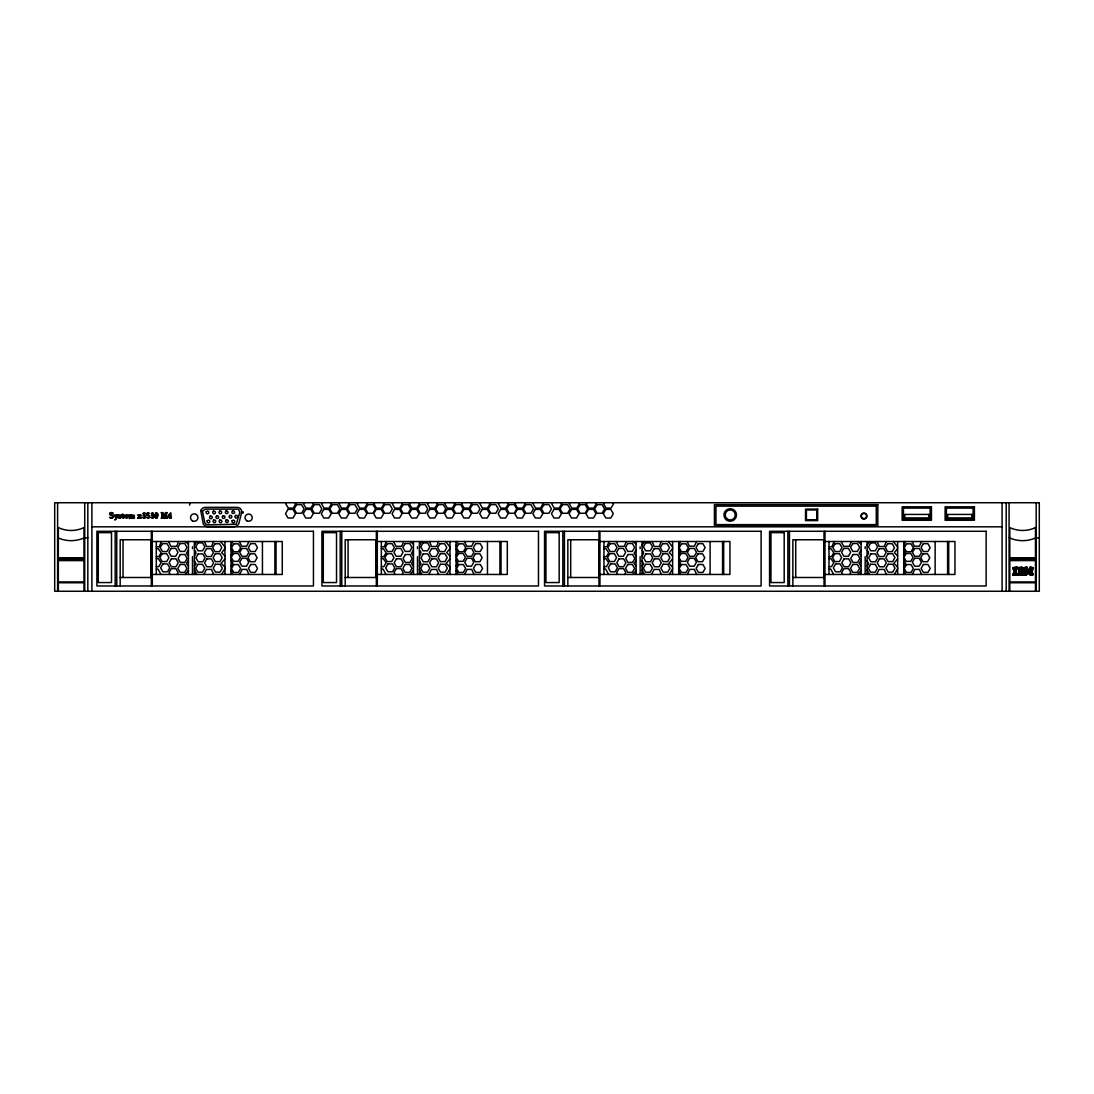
<?xml version="1.0" encoding="UTF-8"?>
<svg xmlns="http://www.w3.org/2000/svg" width="1094" height="1094" viewBox="0 0 1094 1094"><rect width="100%" height="100%" fill="white"/><g stroke="black" fill="none" stroke-linecap="round" stroke-linejoin="round"><path stroke-width="1.5" d="M189.59 505.141L190.219 502.734M231.039 546.084L232.557 541.503M456.061 546.084L457.579 541.503M678.704 546.084L680.222 541.503M903.726 546.084L905.258 541.503M213.617 541.503L211.539 546.494L206.547 546.494L204.428 541.503M438.639 541.503L436.574 546.494L431.583 546.494L429.45 541.503M661.282 541.503L659.217 546.494L654.226 546.494L652.092 541.503M886.304 541.503L884.239 546.494L879.248 546.494L877.114 541.503M178.705 541.503L176.599 546.33L170.951 546.33L168.49 541.503M403.727 541.503L401.621 546.33L395.973 546.33L393.512 541.503M626.37 541.503L624.264 546.33L618.616 546.33L616.154 541.503M851.392 541.503L849.286 546.33L843.638 546.33L841.177 541.503M117.632 515.151C117.92 519.117 112.272 521.674 115.759 518.939M117.441 515.151L116.429 517.421L115.896 514.932L113.899 514.932L116.032 518.324M161.474 541.503L159.136 546.754L156.305 546.754M386.51 541.503L384.158 546.754L381.341 546.754M609.139 541.503L606.801 546.754L603.97 546.754M834.175 541.503L831.823 546.754L829.006 546.754M248.994 541.503L246.656 546.207L241.665 546.207L239.422 541.503M239.627 574.459L242.13 569.4L246.656 569.4L248.994 574.459M474.017 541.503L471.692 546.207L466.7 546.207L464.458 541.503M464.649 574.459L467.152 569.4L471.692 569.4L474.017 574.459M696.659 541.503L694.334 546.207L689.343 546.207L687.087 541.503M687.292 574.459L689.794 569.4L694.334 569.4L696.659 574.459M921.681 541.503L919.357 546.207L914.365 546.207L912.122 541.503M912.314 574.459L914.816 569.4L919.357 569.4L921.681 574.459M203.853 574.459L206.451 569.441L211.539 569.441L213.617 574.459M428.889 574.459L431.487 569.441L436.574 569.441L438.639 574.459M651.532 574.459L654.13 569.441L659.217 569.441L661.282 574.459M876.554 574.459L879.152 569.441L884.239 569.441L886.304 574.459M132.237 515.739L134.275 515.274L134.439 517.982C133.318 519.787 133.837 516.149 132.935 515.178C130.883 516.559 134.425 519.24 130.883 518.2C131.512 508.901 129.735 521.742 129.215 517.982L128.627 514.932L130.022 514.877C129.407 516.409 132.018 513.619 132.224 515.739M177.05 574.459L178.131 572.572L175.847 568.62L171.293 568.62L169.023 572.572L170.103 574.459M221.672 574.459L224.94 568.784M286.354 502.734L285.753 503.773L288.255 508.095L293.247 508.095L295.736 503.773L295.134 502.734M304.091 502.734L303.489 503.773L305.992 508.095L310.983 508.095L313.472 503.773L312.87 502.734M322.128 502.734L321.527 503.773L324.029 508.095L329.02 508.095L331.509 503.773L330.908 502.734M339.673 502.734L339.072 503.773L341.574 508.095L346.566 508.095L349.054 503.773L348.453 502.734M357.752 502.734L357.136 503.773L359.639 508.095L364.63 508.095L367.119 503.773L366.517 502.734M374.545 502.734L373.943 503.773L376.445 508.095L381.437 508.095L383.926 503.773L383.324 502.734M392.896 502.734L392.281 503.773L394.784 508.095L399.775 508.095L402.264 503.773L401.662 502.734M409.99 502.734L409.388 503.773L411.877 508.095L416.869 508.095L419.371 503.773L418.756 502.734M428.041 502.734L427.439 503.773L429.928 508.095L434.92 508.095L437.422 503.773L436.821 502.734M402.072 574.459L403.153 572.572L400.883 568.62L396.329 568.62L394.045 572.572L395.139 574.459M445.436 502.734L444.834 503.773L447.337 508.095L452.328 508.095L454.817 503.773L454.215 502.734M462.256 502.734L461.641 503.773L464.143 508.095L469.135 508.095L471.623 503.773L471.022 502.734M480.553 502.734L479.951 503.773L482.454 508.095L487.445 508.095L489.934 503.773L489.333 502.734M446.694 574.459L449.976 568.784M498.96 502.734L498.358 503.773L500.861 508.095L505.852 508.095L508.341 503.773L507.739 502.734M515.671 502.734L515.069 503.773L517.571 508.095L522.563 508.095L525.052 503.773L524.45 502.734M533.681 502.734L533.065 503.773L535.568 508.095L540.559 508.095L543.048 503.773L542.446 502.734M552.32 502.734L551.718 503.773L554.207 508.095L559.198 508.095L561.687 503.773L561.085 502.734M569.906 502.734L569.304 503.773L571.793 508.095L576.784 508.095L579.287 503.773L578.685 502.734M586.863 502.734L586.261 503.773L588.75 508.095L593.741 508.095L596.244 503.773L595.642 502.734M604.175 502.734L603.573 503.773L606.062 508.095L611.054 508.095L613.543 503.773L612.941 502.734M624.715 574.459L625.795 572.572L623.525 568.62L618.958 568.62L616.688 572.572L617.768 574.459M669.337 574.459L672.605 568.784M849.737 574.459L850.831 572.572L848.547 568.62L843.994 568.62L841.71 572.572L842.804 574.459M894.359 574.459L897.641 568.784M188.442 549.858L186.39 553.4L188.442 555.93M413.464 549.858L411.412 553.4L413.464 555.93M636.106 549.858L634.055 553.4L636.106 555.93M861.128 549.858L859.077 553.4L861.128 555.93M231.039 555.068L232.557 552.702L231.039 548.764M456.061 555.068L457.579 552.702L456.061 548.764M678.704 555.068L680.222 552.702L678.704 548.764M903.726 555.068L905.258 552.702L903.726 548.764M231.039 566.227L232.899 563.328L231.039 560.265M456.061 566.227L457.921 563.328L456.061 560.265M678.704 566.227L680.564 563.328L678.704 560.265M903.726 566.227L905.586 563.328L903.726 560.265M194.404 545.209L196.838 541.503M419.426 545.209L421.874 541.503M642.069 545.209L644.516 541.503M867.091 545.209L869.539 541.503M194.404 555.82L195.812 553.714L195.812 551.759L194.404 550.405M419.426 555.82L420.834 553.714L420.834 551.759L419.426 550.405M642.069 555.82L643.477 553.714L643.477 551.759L642.069 550.405M867.091 555.82L868.499 553.714L868.499 551.759L867.091 550.405M188.442 560.401L186.39 563.424L188.442 566.227M413.464 560.401L411.412 563.424L413.464 566.227M636.106 560.401L634.055 563.424L636.106 566.227M861.128 560.401L859.077 563.424L861.128 566.227M185.118 574.459L188.442 570.343M410.154 574.459L413.464 570.343M632.783 574.459L636.106 570.343M857.819 574.459L861.128 570.343M224.94 548.573L221.672 552.62L224.94 555.998M449.976 548.573L446.694 552.62L449.976 555.998M672.605 548.573L669.337 552.62L672.605 555.998M897.641 548.573L894.359 552.62L897.641 555.998M224.94 558.966L221.166 563.232L224.94 567.13M449.976 558.966L446.202 563.232L449.976 567.13M672.605 558.966L668.831 563.232L672.605 567.13M897.641 558.966L893.866 563.232L897.641 567.13M194.404 565.803L196.058 564.066L194.404 560.757M419.426 565.803L421.081 564.066L419.426 560.757M642.069 565.803L643.723 564.066L642.069 560.757M867.091 565.803L868.745 564.066L867.091 560.757M91.91 526.816L1002.09 526.816M87.821 537.633L82.57 538.549A31.767 31.767 0 0 1 59.746 538.549L57.613 537.633M1039.3 537.633L1034.049 538.549A31.767 31.767 0 0 1 1011.225 538.549L1009.078 537.633M151.328 539.766L120.176 539.766L120.176 585.974M376.35 539.766L345.198 539.766L345.198 585.974M598.992 539.766L567.841 539.766L567.841 585.974M824.014 539.766L792.863 539.766L792.863 585.974M152.285 541.503L282.266 541.503L282.266 574.459L152.285 574.459M377.307 541.503L507.301 541.503L507.301 574.459L377.307 574.459M599.95 541.503L729.93 541.503L729.93 574.459L599.95 574.459M824.972 541.503L954.966 541.503L954.966 574.459L824.972 574.459M156.305 548.655L158.261 548.655L161.105 552.757L158.78 556.668L156.305 556.668M381.341 548.655L383.283 548.655L386.127 552.757L383.803 556.668L381.341 556.668M603.97 548.655L605.926 548.655L608.77 552.757L606.445 556.668L603.97 556.668M829.006 548.655L830.961 548.655L833.792 552.757L831.481 556.668L829.006 556.668M156.305 558.624L158.261 558.624L161.105 562.726L158.78 566.651L156.305 566.651M381.341 558.624L383.283 558.624L386.127 562.726L383.803 566.651L381.341 566.651M603.97 558.624L605.926 558.624L608.77 562.726L606.445 566.651L603.97 566.651M829.006 558.624L830.961 558.624L833.792 562.726L831.481 566.651L829.006 566.651M156.305 569.085L158.042 569.085L160.996 574.459M381.341 569.085L383.078 569.085L386.018 574.459M603.97 569.085L605.707 569.085L608.661 574.459M829.006 569.085L830.743 569.085L833.683 574.459M120.176 577.495L151.328 577.495M345.198 577.495L376.35 577.495M567.841 577.495L598.992 577.495M792.863 577.495L824.014 577.495M857.819 541.503L861.128 544.183M632.783 541.503L636.106 544.183M410.154 541.503L413.464 544.183M185.118 541.503L188.442 544.183M893.319 541.503L897.641 547.041M668.297 541.503L672.605 547.041M445.655 541.503L449.976 547.041M220.632 541.503L224.94 547.041M867.091 569.755L869.484 574.459M642.069 569.755L644.448 574.459M419.426 569.755L421.805 574.459M194.404 569.755L196.783 574.459M903.726 570.425L905.586 574.459M678.704 570.425L680.564 574.459M456.061 570.425L457.921 574.459M231.039 570.425L232.899 574.459M164.209 516.573L163.02 512.635L161.023 512.635L161.857 512.84L161.857 517.982C158.999 518.2 164.962 518.187 162.062 517.982L162.062 512.758L163.936 518.2L165.426 512.635L167.368 512.635L166.548 512.84L166.548 517.982C169.638 518.228 162.445 518.214 165.604 517.982L165.604 512.758M1036.196 502.734L1036.196 591.266M1035.471 591.266L1035.471 582.76L1009.803 582.76L1009.803 591.266M1009.078 502.734L1009.078 591.266M1006.179 502.734L1006.179 591.266M1002.09 502.734L1002.09 591.266M948.717 541.503L948.717 574.459M947.582 541.503L947.582 574.459M935.138 541.503L935.138 574.459M903.726 541.503L903.726 574.459M897.641 541.503L897.641 574.459M867.091 541.503L867.091 574.459M865.163 546.754L865.163 548.655M865.163 556.668L865.163 574.459M861.128 541.503L861.128 574.459M829.006 541.503L829.006 574.459M824.972 531.287L824.972 585.974M824.014 531.287L824.014 585.974M823.796 539.766L823.796 577.495M795.721 539.766L795.721 577.495M789.444 531.287L789.444 585.974M787.858 531.287L787.858 585.974M723.695 541.503L723.695 574.459M722.56 541.503L722.56 574.459M710.102 541.503L710.102 574.459M678.704 541.503L678.704 574.459M672.605 541.503L672.605 574.459M642.069 541.503L642.069 574.459M640.14 546.754L640.14 548.655M640.14 556.668L640.14 574.459M636.106 541.503L636.106 574.459M603.97 541.503L603.97 574.459M599.95 531.287L599.95 585.974M598.992 531.287L598.992 585.974M598.774 539.766L598.774 577.495M570.699 539.766L570.699 577.495M564.422 531.287L564.422 585.974M562.836 531.287L562.836 585.974M501.052 541.503L501.052 574.459M499.917 541.503L499.917 574.459M487.459 541.503L487.459 574.459M456.061 541.503L456.061 574.459M449.976 541.503L449.976 574.459M419.426 541.503L419.426 574.459M417.498 546.754L417.498 548.655M417.498 556.668L417.498 574.459M413.464 541.503L413.464 574.459M381.341 541.503L381.341 574.459M377.307 531.287L377.307 585.974M376.35 531.287L376.35 585.974M376.131 539.766L376.131 577.495M348.056 539.766L348.056 577.495M341.779 531.287L341.779 585.974M340.193 531.287L340.193 585.974M276.03 541.503L276.03 574.459M274.895 541.503L274.895 574.459M262.437 541.503L262.437 574.459M231.039 541.503L231.039 574.459M224.94 541.503L224.94 574.459M194.404 541.503L194.404 574.459M192.476 546.754L192.476 548.655M192.476 556.668L192.476 574.459M188.442 541.503L188.442 574.459M156.305 541.503L156.305 574.459M152.285 531.287L152.285 585.974M151.328 531.287L151.328 585.974M151.109 539.766L151.109 577.495M123.034 539.766L123.034 577.495M116.757 531.287L116.757 585.974M115.171 531.287L115.171 585.974M91.91 502.734L91.91 591.266M87.821 502.734L87.821 591.266M84.717 502.734L84.717 591.266M83.992 591.266L83.992 582.76L58.338 582.76L58.338 591.266M57.613 502.734L57.613 591.266M242.936 511.992L242.923 512.908L242.936 511.992M206.26 511.677L206.219 513.154L207.477 513.906L208.763 513.209L208.804 511.732L207.545 510.966L206.26 511.677M207.19 520.771L207.149 522.248L208.407 523.014L209.706 522.303L209.733 520.826L208.475 520.06L207.19 520.771M232.119 520.744L232.092 522.221L233.35 522.987L234.636 522.276L234.677 520.799L233.419 520.033L232.119 520.744M147.116 513.565L147.047 515.124L148.634 515.096A1.778 1.778 0 0 1 149.44 515.684L149.413 517.558A1.997 1.997 0 0 1 148.552 518.187C145.461 516.806 146.869 517.708 148.675 517.558C150.11 514.262 145.092 516.423 146.952 513.168C149.181 511.513 150.521 514.125 147.116 513.565M157.331 516.136C154.596 524.368 155.881 505.127 157.331 516.136M200.708 510.474L203.347 524.313L206.315 526.624L234.786 526.624L237.398 525.722L238.902 523.411L241.624 512.525L241.487 510.16L239.859 508.067L237.603 507.356L205.043 507.356L202.513 508.149L200.708 510.474M202.445 511.13L204.934 523.274L206.93 524.833L236.236 524.245L239.832 512.348L238.793 509.599L237.33 509.148L205.316 509.148L202.445 511.13M154.787 515.055L154.787 516.094A3.528 3.528 0 0 0 155.252 517.476L157.139 518.105L158.192 515.028A3.706 3.706 0 0 0 157.714 513.606L156.155 512.785L154.787 515.055M144.517 514.03L142.999 515.329L144.545 515.876L144.599 517.612L142.439 517.298L144.189 518.283A1.887 1.887 0 0 0 145.119 517.845L145.666 516.737A1.381 1.381 0 0 0 145.475 516.026L144.066 515.315L145.16 513.277A1.463 1.463 0 0 0 144.504 512.826C141.14 514.754 143.834 512.307 144.517 514.03M152.845 514.03L151.328 515.329L152.873 515.876L152.928 517.612L150.767 517.298L152.517 518.283A1.887 1.887 0 0 0 153.447 517.845L153.994 516.737A1.381 1.381 0 0 0 153.803 516.026L152.394 515.315L153.488 513.277A1.463 1.463 0 0 0 152.832 512.826C149.454 514.754 152.162 512.307 152.845 514.03M127.177 515.684C125.29 517.749 126.152 513.496 127.177 515.684M113.284 516.423L113.256 516.819A1.805 1.805 0 0 1 112.75 517.777C110.138 519.8 108.156 515.37 111.191 518.091A1.463 1.463 0 0 0 112.176 517.927L112.532 516.163L109.715 514.563A1.586 1.586 0 0 1 109.892 513.264L111.301 512.512A1.942 1.942 0 0 1 112.217 512.73C116.716 514.289 104.655 511.226 112.75 515.124A1.737 1.737 0 0 1 113.284 516.423M121.174 517.175L120.49 518.214L118.713 518.159L118.713 516.942L119.67 518.036L120.901 517.435L118.904 516.395L119.055 515.124L120.914 514.905L120.914 515.835L119.068 515.575L121.174 517.175M125.044 516.204L125.044 516.915A1.641 1.641 0 0 0 125.509 517.804C129.94 517.243 126.111 519.158 125.947 516.313L128.039 516.313L127.779 515.438A1.463 1.463 0 0 0 127.177 514.946L126.63 514.836A1.463 1.463 0 0 0 125.755 515.11L125.044 516.204M1023.765 569.372L1021.687 569.906L1023.765 569.372M225.925 520.101L225.514 521.523L226.526 522.576L227.962 522.235L228.373 520.826L227.361 519.759L225.925 520.101M1023.724 573.598L1017.543 574.172L1023.724 573.598M1029.18 573.598L1027.95 573.598L1029.18 573.598M1029.987 571.355L1027.116 571.355L1029.987 571.355M1029.618 572.394L1027.498 572.394L1029.618 572.394M1030.069 567.157L1033.16 567.745L1030.069 567.157M1028.743 570.384C1013.837 570.781 1042.746 571.341 1028.743 570.384M124.484 517.448L122.569 517.941L122.446 515.151L121.707 515.151L122.446 514.057L124.237 514.932L123.266 515.151L123.321 517.818L124.484 517.448M1029.604 568.278L1033.16 568.853L1029.604 568.278M1029.153 569.386L1032.162 569.878L1029.153 569.386M168.695 515.288L168.025 516.724L169.967 516.724L169.269 518.2L171.402 518.2L170.773 512.73L168.695 515.288M169.173 514.877L168.257 516.505L169.967 516.505L169.967 513.633L169.173 514.877M162.473 543.65L160.189 547.588L162.473 551.54L167.026 551.54L169.296 547.588L167.026 543.65L162.473 543.65M162.144 553.673L159.861 557.612L162.144 561.564L166.698 561.564L168.982 557.612L166.698 553.673L162.144 553.673M171.156 548.395L168.886 552.347L171.156 556.299L175.71 556.299L177.994 552.347L175.71 548.395L171.156 548.395M162.91 563.916L160.64 567.854L162.91 571.806L167.464 571.806L169.748 567.854L167.464 563.916L162.91 563.916M171.402 558.815L169.132 562.754L171.402 566.706L175.97 566.706L178.24 562.754L175.97 558.815L171.402 558.815M180.141 543.513L177.857 547.451L180.141 551.403L184.695 551.403L186.978 547.451L184.695 543.513L180.141 543.513M180.332 554.521L178.048 558.473L180.332 562.425L184.886 562.425L187.156 558.473L184.886 554.521L180.332 554.521M180.127 564.463L177.843 568.401L180.127 572.353L184.681 572.353L186.951 568.401L184.681 564.463L180.127 564.463M198.028 542.911L195.758 546.85L198.028 550.802L202.581 550.802L204.865 546.85L202.581 542.911L198.028 542.911M198.219 553.892L195.935 557.831L198.219 561.783L202.773 561.783L205.057 557.831L202.773 553.892L198.219 553.892M206.588 548.655L204.304 552.593L206.588 556.545L211.142 556.545L213.426 552.593L211.142 548.655L206.588 548.655M197.946 564.313L195.676 568.251L197.946 572.203L202.499 572.203L204.783 568.251L202.499 564.313L197.946 564.313M214.971 543.718L212.687 547.67L214.971 551.622L219.525 551.622L221.808 547.67L219.525 543.718L214.971 543.718M206.807 558.87L204.537 562.822L206.807 566.774L211.361 566.774L213.645 562.822L211.361 558.87L206.807 558.87M215.381 553.714L213.111 557.653L215.381 561.605L219.935 561.605L222.219 557.653L219.935 553.714L215.381 553.714M215.491 564.258L213.221 568.21L215.491 572.148L220.058 572.148L222.328 568.21L220.058 564.258L215.491 564.258M233.815 543.827L231.545 547.779L233.815 551.718L238.383 551.718L240.653 547.779L238.383 543.827L233.815 543.827M233.528 553.468L231.244 557.407L233.528 561.359L238.082 561.359L240.352 557.407L238.082 553.468L233.528 553.468M242.006 548.436L239.736 552.388L242.006 556.326L246.574 556.326L248.844 552.388L246.574 548.436L242.006 548.436M233.788 564.572L231.504 568.524L233.788 572.463L238.342 572.463L240.612 568.524L238.342 564.572L233.788 564.572M241.938 558.296L239.668 562.248L241.938 566.186L246.506 566.186L248.776 562.248L246.506 558.296L241.938 558.296M250.635 543.65L248.365 547.588L250.635 551.54L255.189 551.54L257.473 547.588L255.189 543.65L250.635 543.65M250.307 553.81L248.023 557.749L250.307 561.701L254.861 561.701L257.145 557.749L254.861 553.81L250.307 553.81M250.69 564.49L248.42 568.429L250.69 572.381L255.258 572.381L257.528 568.429L255.258 564.49L250.69 564.49M288.009 509.38L285.507 513.701L288.009 518.023L293.001 518.023L295.489 513.701L293.001 509.38L288.009 509.38M296.624 504.621L294.122 508.942L296.624 513.264L301.616 513.264L304.105 508.942L301.616 504.621L296.624 504.621M305.746 509.38L303.243 513.701L305.746 518.023L310.737 518.023L313.226 513.701L310.737 509.38L305.746 509.38M314.347 504.621L311.858 508.942L314.347 513.264L319.339 513.264L321.841 508.942L319.339 504.621L314.347 504.621M323.783 509.38L321.28 513.701L323.783 518.023L328.774 518.023L331.263 513.701L328.774 509.38L323.783 509.38M332.398 504.621L329.896 508.942L332.398 513.264L337.376 513.264L339.878 508.942L337.376 504.621L332.398 504.621M341.328 509.38L338.825 513.701L341.328 518.023L346.319 518.023L348.808 513.701L346.319 509.38L341.328 509.38M349.93 504.621L347.441 508.942L349.93 513.264L354.921 513.264L357.423 508.942L354.921 504.621L349.93 504.621M359.393 509.38L356.904 513.701L359.393 518.023L364.384 518.023L366.873 513.701L364.384 509.38L359.393 509.38M368.008 504.621L365.505 508.942L368.008 513.264L372.999 513.264L375.488 508.942L372.999 504.621L368.008 504.621M376.199 509.38L373.697 513.701L376.199 518.023L381.191 518.023L383.679 513.701L381.191 509.38L376.199 509.38M384.801 504.621L382.312 508.942L384.801 513.264L389.792 513.264L392.295 508.942L389.792 504.621L384.801 504.621M394.537 509.38L392.049 513.701L394.537 518.023L399.529 518.023L402.031 513.701L399.529 509.38L394.537 509.38M403.153 504.621L400.65 508.942L403.153 513.264L408.144 513.264L410.633 508.942L408.144 504.621L403.153 504.621M387.495 543.65L385.211 547.588L387.495 551.54L392.049 551.54L394.332 547.588L392.049 543.65L387.495 543.65M411.631 509.38L409.142 513.701L411.631 518.023L416.623 518.023L419.125 513.701L416.623 509.38L411.631 509.38M387.167 553.673L384.883 557.612L387.167 561.564L391.72 561.564L394.004 557.612L391.72 553.673L387.167 553.673M420.246 504.621L417.758 508.942L420.246 513.264L425.238 513.264L427.727 508.942L425.238 504.621L420.246 504.621M396.192 548.395L393.908 552.347L396.192 556.299L400.746 556.299L403.016 552.347L400.746 548.395L396.192 548.395M387.946 563.916L385.662 567.854L387.946 571.806L392.5 571.806L394.77 567.854L392.5 563.916L387.946 563.916M396.438 558.815L394.155 562.754L396.438 566.706L400.992 566.706L403.276 562.754L400.992 558.815L396.438 558.815M405.163 543.513L402.893 547.451L405.163 551.403L409.73 551.403L412 547.451L409.73 543.513L405.163 543.513M429.682 509.38L427.193 513.701L429.682 518.023L434.674 518.023L437.176 513.701L434.674 509.38L429.682 509.38M405.354 554.521L403.071 558.473L405.354 562.425L409.908 562.425L412.192 558.473L409.908 554.521L405.354 554.521M438.297 504.621L435.809 508.942L438.297 513.264L443.289 513.264L445.791 508.942L443.289 504.621L438.297 504.621M405.149 564.463L402.865 568.401L405.149 572.353L409.703 572.353L411.987 568.401L409.703 564.463L405.149 564.463M423.063 542.911L420.78 546.85L423.063 550.802L427.617 550.802L429.887 546.85L427.617 542.911L423.063 542.911M447.09 509.38L444.588 513.701L447.09 518.023L452.082 518.023L454.571 513.701L452.082 509.38L447.09 509.38M423.241 553.892L420.971 557.831L423.241 561.783L427.795 561.783L430.079 557.831L427.795 553.892L423.241 553.892M455.692 504.621L453.203 508.942L455.692 513.264L460.683 513.264L463.186 508.942L460.683 504.621L455.692 504.621M431.61 548.655L429.34 552.593L431.61 556.545L436.164 556.545L438.448 552.593L436.164 548.655L431.61 548.655M422.968 564.313L420.698 568.251L422.968 572.203L427.535 572.203L429.805 568.251L427.535 564.313L422.968 564.313M439.993 543.718L437.723 547.67L439.993 551.622L444.547 551.622L446.831 547.67L444.547 543.718L439.993 543.718M431.843 558.87L429.559 562.822L431.843 566.774L436.397 566.774L438.667 562.822L436.397 558.87L431.843 558.87M463.897 509.38L461.408 513.701L463.897 518.023L468.888 518.023L471.377 513.701L468.888 509.38L463.897 509.38M440.417 553.714L438.133 557.653L440.417 561.605L444.971 561.605L447.241 557.653L444.971 553.714L440.417 553.714M472.512 504.621L470.01 508.942L472.512 513.264L477.504 513.264L479.992 508.942L477.504 504.621L472.512 504.621M440.526 564.258L438.243 568.21L440.526 572.148L445.08 572.148L447.35 568.21L445.08 564.258L440.526 564.258M458.851 543.827L456.567 547.779L458.851 551.718L463.405 551.718L465.688 547.779L463.405 543.827L458.851 543.827M482.208 509.38L479.705 513.701L482.208 518.023L487.199 518.023L489.688 513.701L487.199 509.38L482.208 509.38M458.55 553.468L456.266 557.407L458.55 561.359L463.104 561.359L465.388 557.407L463.104 553.468L458.55 553.468M490.823 504.621L488.321 508.942L490.823 513.264L495.814 513.264L498.303 508.942L495.814 504.621L490.823 504.621M467.042 548.436L464.759 552.388L467.042 556.326L471.596 556.326L473.88 552.388L471.596 548.436L467.042 548.436M458.81 564.572L456.526 568.524L458.81 572.463L463.364 572.463L465.647 568.524L463.364 564.572L458.81 564.572M466.974 558.296L464.69 562.248L466.974 566.186L471.528 566.186L473.798 562.248L471.528 558.296L466.974 558.296M475.658 543.65L473.387 547.588L475.658 551.54L480.225 551.54L482.495 547.588L480.225 543.65L475.658 543.65M500.614 509.38L498.112 513.701L500.614 518.023L505.606 518.023L508.095 513.701L505.606 509.38L500.614 509.38M475.329 553.81L473.059 557.749L475.329 561.701L479.897 561.701L482.167 557.749L479.897 553.81L475.329 553.81M509.23 504.621L506.727 508.942L509.23 513.264L514.221 513.264L516.71 508.942L514.221 504.621L509.23 504.621M475.726 564.49L473.442 568.429L475.726 572.381L480.28 572.381L482.563 568.429L480.28 564.49L475.726 564.49M517.325 509.38L514.823 513.701L517.325 518.023L522.317 518.023L524.805 513.701L522.317 509.38L517.325 509.38M525.941 504.621L523.438 508.942L525.941 513.264L530.932 513.264L533.421 508.942L530.932 504.621L525.941 504.621M535.322 509.38L532.833 513.701L535.322 518.023L540.313 518.023L542.815 513.701L540.313 509.38L535.322 509.38M543.937 504.621L541.434 508.942L543.937 513.264L548.928 513.264L551.417 508.942L548.928 504.621L543.937 504.621M553.961 509.38L551.472 513.701L553.961 518.023L558.952 518.023L561.454 513.701L558.952 509.38L553.961 509.38M562.576 504.621L560.073 508.942L562.576 513.264L567.567 513.264L570.056 508.942L567.567 504.621L562.576 504.621M571.547 509.38L569.058 513.701L571.547 518.023L576.538 518.023L579.041 513.701L576.538 509.38L571.547 509.38M580.162 504.621L577.673 508.942L580.162 513.264L585.153 513.264L587.656 508.942L585.153 504.621L580.162 504.621M588.504 509.38L586.015 513.701L588.504 518.023L593.495 518.023L595.998 513.701L593.495 509.38L588.504 509.38M597.119 504.621L594.63 508.942L597.119 513.264L602.11 513.264L604.613 508.942L602.11 504.621L597.119 504.621M605.816 509.38L603.327 513.701L605.816 518.023L610.808 518.023L613.31 513.701L610.808 509.38L605.816 509.38M610.137 543.65L607.854 547.588L610.137 551.54L614.691 551.54L616.975 547.588L614.691 543.65L610.137 543.65M609.809 553.673L607.526 557.612L609.809 561.564L614.363 561.564L616.647 557.612L614.363 553.673L609.809 553.673M618.821 548.395L616.551 552.347L618.821 556.299L623.389 556.299L625.659 552.347L623.389 548.395L618.821 548.395M610.575 563.916L608.305 567.854L610.575 571.806L615.143 571.806L617.413 567.854L615.143 563.916L610.575 563.916M619.081 558.815L616.797 562.754L619.081 566.706L623.635 566.706L625.905 562.754L623.635 558.815L619.081 558.815M627.806 543.513L625.536 547.451L627.806 551.403L632.359 551.403L634.643 547.451L632.359 543.513L627.806 543.513M627.997 554.521L625.713 558.473L627.997 562.425L632.551 562.425L634.835 558.473L632.551 554.521L627.997 554.521M627.792 564.463L625.508 568.401L627.792 572.353L632.346 572.353L634.629 568.401L632.346 564.463L627.792 564.463M645.692 542.911L643.422 546.85L645.692 550.802L650.26 550.802L652.53 546.85L650.26 542.911L645.692 542.911M645.884 553.892L643.6 557.831L645.884 561.783L650.438 561.783L652.721 557.831L650.438 553.892L645.884 553.892M654.253 548.655L651.969 552.593L654.253 556.545L658.807 556.545L661.091 552.593L658.807 548.655L654.253 548.655M645.61 564.313L643.34 568.251L645.61 572.203L650.164 572.203L652.448 568.251L650.164 564.313L645.61 564.313M662.636 543.718L660.352 547.67L662.636 551.622L667.19 551.622L669.473 547.67L667.19 543.718L662.636 543.718M654.472 558.87L652.202 562.822L654.472 566.774L659.039 566.774L661.309 562.822L659.039 558.87L654.472 558.87M663.046 553.714L660.776 557.653L663.046 561.605L667.613 561.605L669.884 557.653L667.613 553.714L663.046 553.714M663.155 564.258L660.885 568.21L663.155 572.148L667.723 572.148L669.993 568.21L667.723 564.258L663.155 564.258M681.48 543.827L679.21 547.779L681.48 551.718L686.047 551.718L688.317 547.779L686.047 543.827L681.48 543.827M681.193 553.468L678.909 557.407L681.193 561.359L685.747 561.359L688.03 557.407L685.747 553.468L681.193 553.468M689.671 548.436L687.401 552.388L689.671 556.326L694.239 556.326L696.509 552.388L694.239 548.436L689.671 548.436M681.453 564.572L679.169 568.524L681.453 572.463L686.006 572.463L688.29 568.524L686.006 564.572L681.453 564.572M689.603 558.296L687.333 562.248L689.603 566.186L694.17 566.186L696.44 562.248L694.17 558.296L689.603 558.296M698.3 543.65L696.03 547.588L698.3 551.54L702.868 551.54L705.138 547.588L702.868 543.65L698.3 543.65M697.972 553.81L695.688 557.749L697.972 561.701L702.526 561.701L704.809 557.749L702.526 553.81L697.972 553.81M698.369 564.49L696.085 568.429L698.369 572.381L702.922 572.381L705.192 568.429L702.922 564.49L698.369 564.49M835.16 543.65L832.876 547.588L835.16 551.54L839.713 551.54L841.997 547.588L839.713 543.65L835.16 543.65M834.831 553.673L832.561 557.612L834.831 561.564L839.385 561.564L841.669 557.612L839.385 553.673L834.831 553.673M843.857 548.395L841.573 552.347L843.857 556.299L848.411 556.299L850.694 552.347L848.411 548.395L843.857 548.395M835.611 563.916L833.327 567.854L835.611 571.806L840.165 571.806L842.448 567.854L840.165 563.916L835.611 563.916M844.103 558.815L841.819 562.754L844.103 566.706L848.657 566.706L850.941 562.754L848.657 558.815L844.103 558.815M852.828 543.513L850.558 547.451L852.828 551.403L857.395 551.403L859.665 547.451L857.395 543.513L852.828 543.513M853.019 554.521L850.735 558.473L853.019 562.425L857.573 562.425L859.857 558.473L857.573 554.521L853.019 554.521M852.814 564.463L850.53 568.401L852.814 572.353L857.368 572.353L859.652 568.401L857.368 564.463L852.814 564.463M870.728 542.911L868.445 546.85L870.728 550.802L875.282 550.802L877.566 546.85L875.282 542.911L870.728 542.911M870.906 553.892L868.636 557.831L870.906 561.783L875.474 561.783L877.744 557.831L875.474 553.892L870.906 553.892M879.275 548.655L877.005 552.593L879.275 556.545L883.843 556.545L886.113 552.593L883.843 548.655L879.275 548.655M870.646 564.313L868.362 568.251L870.646 572.203L875.2 572.203L877.47 568.251L875.2 564.313L870.646 564.313M887.658 543.718L885.388 547.67L887.658 551.622L892.225 551.622L894.495 547.67L892.225 543.718L887.658 543.718M879.508 558.87L877.224 562.822L879.508 566.774L884.061 566.774L886.345 562.822L884.061 558.87L879.508 558.87M888.082 553.714L885.798 557.653L888.082 561.605L892.636 561.605L894.919 557.653L892.636 553.714L888.082 553.714M888.191 564.258L885.908 568.21L888.191 572.148L892.745 572.148L895.029 568.21L892.745 564.258L888.191 564.258M906.516 543.827L904.232 547.779L906.516 551.718L911.07 551.718L913.353 547.779L911.07 543.827L906.516 543.827M906.215 553.468L903.931 557.407L906.215 561.359L910.769 561.359L913.052 557.407L910.769 553.468L906.215 553.468M914.707 548.436L912.423 552.388L914.707 556.326L919.261 556.326L921.545 552.388L919.261 548.436L914.707 548.436M906.475 564.572L904.191 568.524L906.475 572.463L911.029 572.463L913.312 568.524L911.029 564.572L906.475 564.572M914.639 558.296L912.355 562.248L914.639 566.186L919.192 566.186L921.476 562.248L919.192 558.296L914.639 558.296M923.336 543.65L921.052 547.588L923.336 551.54L927.89 551.54L930.16 547.588L927.89 543.65L923.336 543.65M922.994 553.81L920.724 557.749L922.994 561.701L927.562 561.701L929.832 557.749L927.562 553.81L922.994 553.81M923.391 564.49L921.107 568.429L923.391 572.381L927.944 572.381L930.228 568.429L927.944 564.49L923.391 564.49M210.226 516.067L209.46 517.325L210.157 518.624L211.634 518.652L212.4 517.394L211.689 516.108L210.226 516.067M213.357 511.185L212.592 512.443L213.303 513.742L214.766 513.77L215.532 512.512L214.821 511.226L213.357 511.185M213.686 520.06L212.933 521.318L213.631 522.604L215.108 522.645L215.874 521.387L215.162 520.088L213.686 520.06M216.598 515.862L215.833 517.12L216.53 518.406L218.007 518.447L218.773 517.188L218.062 515.889L216.598 515.862M219.62 511.089L218.855 512.348L219.566 513.647L221.029 513.674L221.795 512.416L221.097 511.13L219.62 511.089M219.798 520.047L219.046 521.305L219.744 522.604L221.22 522.631L221.986 521.373L221.275 520.088L219.798 520.047M222.916 515.807L222.15 517.052L222.861 518.351L224.338 518.378L225.09 517.12L224.393 515.835L222.916 515.807M225.979 510.994L225.214 512.252L225.925 513.537L227.388 513.578L228.154 512.32L227.443 511.021L225.979 510.994M229.767 515.452L229.002 516.71L229.713 518.009L231.176 518.036L231.942 516.778L231.244 515.493L229.767 515.452M232.53 510.871L231.764 512.129L232.461 513.428L233.938 513.455L234.704 512.197L233.993 510.912L232.53 510.871M235.579 515.424L234.813 516.683L235.511 517.982L236.988 518.009L237.754 516.751L237.042 515.465L235.579 515.424M1023.505 570.425L1018.541 570.959L1023.505 570.425M140.948 515.151L139.923 516.3C143.847 518.597 139.212 518.98 139.403 516.874L138.391 517.982L139.047 518.2L137.516 518.2L139.28 516.737L137.488 514.932L139.512 514.932L139.786 516.163L140.073 514.932L140.948 515.151M1023.163 574.719L1017.543 575.294L1023.163 574.719M83.992 527.554L82.597 528.211A29.866 29.866 0 0 1 59.732 528.211L58.338 527.554L58.338 557.954L83.992 557.954L83.992 527.554M1035.471 527.554L1034.062 528.211A29.866 29.866 0 0 1 1011.212 528.211L1009.803 527.554L1009.803 557.954L1035.471 557.954L1035.471 527.554M1039.3 502.734L54.7 502.734L54.7 591.266L1039.3 591.266L1039.3 502.734M877.826 504.607L714.423 504.607L714.423 526.159L877.826 526.159L877.826 504.607M876.28 506.139L715.955 506.139L715.955 524.628L876.28 524.628L876.28 506.139M931.445 506.809L902.153 506.809L902.153 520.265L931.445 520.265L931.445 506.809M974.412 506.809L945.12 506.809L945.12 520.265L974.412 520.265L974.412 506.809M930.146 508.108L903.453 508.108L903.453 518.966L930.146 518.966L930.146 508.108M973.113 508.108L946.419 508.108L946.419 518.966L973.113 518.966L973.113 508.108M817.669 509.107L805.526 509.107L805.526 520.607L817.669 520.607L817.669 509.107M816.808 509.968L806.401 509.968L806.401 519.732L816.808 519.732L816.808 509.968M928.888 514.426L904.793 514.426L904.793 517.9L928.888 517.9L928.888 514.426M971.855 514.426L947.76 514.426L947.76 517.9L971.855 517.9L971.855 514.426M118.193 514.932L116.716 515.151L118.193 514.932M313.445 531.287L96.887 531.287L96.887 585.974L313.445 585.974L313.445 531.287M538.467 531.287L321.909 531.287L321.909 585.974L538.467 585.974L538.467 531.287M761.109 531.287L544.552 531.287L544.552 585.974L761.109 585.974L761.109 531.287M986.145 531.287L769.574 531.287L769.574 585.974L986.145 585.974L986.145 531.287M111.506 532.641L98.269 532.641L98.269 582.555L111.506 582.555L111.506 532.641M336.528 532.641L323.291 532.641L323.291 582.555L336.528 582.555L336.528 532.641M559.171 532.641L545.933 532.641L545.933 582.555L559.171 582.555L559.171 532.641M784.193 532.641L770.955 532.641L770.955 582.555L784.193 582.555L784.193 532.641M83.992 558.528L58.338 558.528L58.338 560.06L83.992 560.06L83.992 558.528M1035.471 558.528L1009.803 558.528L1009.803 560.06L1035.471 560.06L1035.471 558.528M83.992 560.607L58.338 560.607L58.338 581.926L83.992 581.926L83.992 560.607M1035.471 560.607L1009.803 560.607L1009.803 581.926L1035.471 581.926L1035.471 560.607M1017.16 567.157L1012.743 567.731L1017.16 567.157M1021.7 567.157L1017.543 567.731L1023.163 567.731L1021.7 567.157M1027.034 567.157L1023.984 567.731L1027.034 567.157M1017.16 568.265L1012.743 568.853L1017.16 568.265M1023.533 568.265L1017.543 568.853L1023.533 568.265M1027.512 568.265L1023.984 568.853L1027.512 568.265M1015.943 569.372L1013.947 569.878L1015.943 569.372M1020.21 569.372L1018.541 569.906L1020.21 569.372M1028.004 569.372L1024.996 569.878L1028.004 569.372M1015.943 570.384L1013.947 570.904L1015.943 570.384M1015.943 571.355L1013.947 571.888L1015.943 571.355M1026.815 571.355L1024.996 571.888L1026.815 571.355M1032.162 571.369L1030.274 571.902L1032.162 571.369M1023.109 571.492L1018.541 571.998L1023.109 571.492M1015.943 572.394L1013.947 573.037L1015.943 572.394M1020.21 572.518L1018.541 573.037L1020.21 572.518M1023.697 572.518L1021.687 573.037L1023.697 572.518M1026.815 572.394L1024.996 573.037L1026.815 572.394M1032.162 572.408L1030.274 573.051L1032.162 572.408M1017.16 573.598L1012.743 574.172L1017.16 573.598M1026.815 573.598L1023.984 574.172L1026.815 573.598M1033.16 573.612L1030.274 574.186L1033.16 573.612M1017.16 574.719L1012.743 575.294L1017.16 574.719M1026.815 574.719L1023.984 575.307L1026.815 574.719M1033.16 574.733L1030.274 575.307L1033.16 574.733M862.66 518.296A2.598 2.598 0 0 0 866.571 516.04A2.598 2.598 0 0 0 862.66 513.783A2.598 2.598 0 0 0 862.66 518.296M862.482 518.611A2.967 2.967 0 0 0 866.94 516.04A2.967 2.967 0 0 0 862.482 513.455A2.967 2.967 0 0 0 862.482 518.611M727.086 520.402A6.29 6.29 0 0 0 736.522 514.959A6.29 6.29 0 0 0 727.086 509.503A6.29 6.29 0 0 0 727.086 520.402M727.729 519.308A5.019 5.019 0 0 0 735.264 514.959A5.019 5.019 0 0 0 727.729 510.597A5.019 5.019 0 0 0 727.729 519.308M192.353 520.799A3.733 3.733 0 0 0 197.946 517.571A3.733 3.733 0 0 0 192.353 514.344A3.733 3.733 0 0 0 192.353 520.799M246.834 520.771A3.597 3.597 0 0 0 252.235 517.653A3.597 3.597 0 0 0 246.834 514.536A3.597 3.597 0 0 0 246.834 520.771"/></g></svg>
